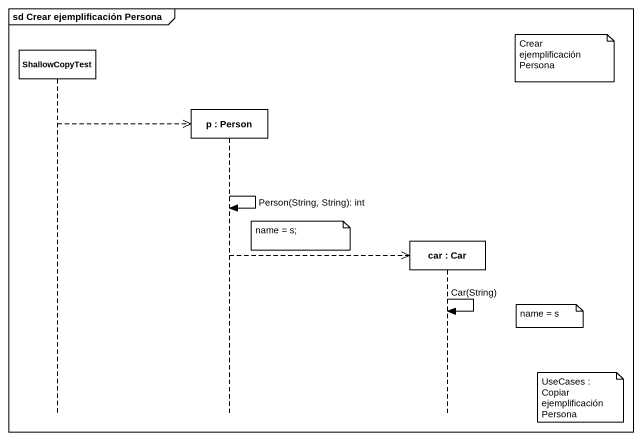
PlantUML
@startuml
mainframe sd Crear ejemplificación Persona
hide footbox
participant ShallowCopyTest
participant "p : Person" as p
participant "car : Car" as car

note right of car : Crear ejemplificación Persona
ShallowCopyTest -->> p **
p -> p : Person(String, String): int
note right of p : name = s;
p -->> car **
car -> car : Car(String)
note right of car : name = s
note right of car : UseCases : Copiar ejemplificación Persona
@enduml
